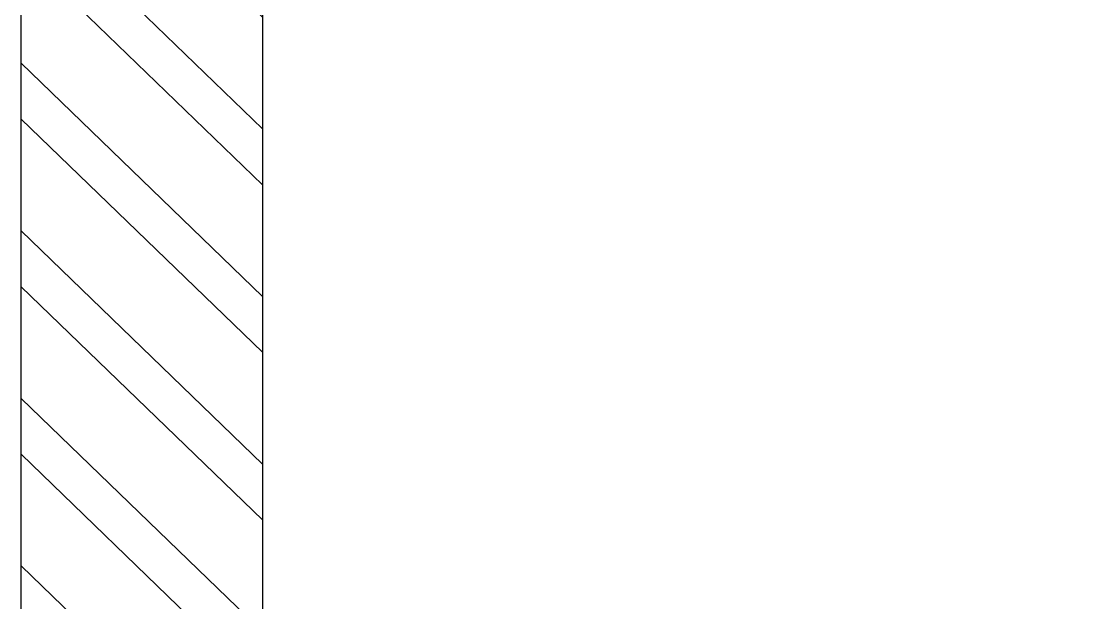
# Model space of a CAD drawing. Header units: feet. Extents: x 10026554 to 10036195, y -6281086 to -6268964.
# Drawn here: x 10026554 to 10027659, y -6270628 to -6270026 of the extents above; entities that cross this region are included whole.
import ezdxf

# ---------------------------------------------------------------- set-up
doc = ezdxf.new("R2010")
doc.units = ezdxf.units.FT
doc.header["$LTSCALE"] = 33
doc.header["$MEASUREMENT"] = 0
doc.layers.add('A-WALL', color=1, linetype='Continuous')
doc.layers.add('A-WALL HATCH', color=251, linetype='Continuous', lineweight=0)
doc.layers.add('LENS_DIMENSION', color=193, linetype='Continuous', lineweight=0)

# ---------------------------------------------------------------- blocks, each defined once
blk = doc.blocks.new('A$C87ab3381')
at = {"layer": 'A-WALL HATCH'}
h = blk.add_hatch(dxfattribs=at)
h.set_pattern_fill('ANSI32', color=256, scale=333, angle=0.9715749696619951)
h.set_pattern_definition([(45.97157496966199, (-3885225.560190248, 5461308.428297875), (-89.7845111904361, 86.79001771686914), []), (45.97157496966199, (-3885166.702014044, 5461309.426462365), (-89.7845111904361, 86.79001771686914), [])])
h.paths.add_polyline_path([(-3949.999999046326, 0), (-3707, 0), (-3707, 260.0000004768372), (-3949.999999046326, 260.0000004768372)])
h.paths.add_polyline_path([(-6897, 8175.000000000002), (-6897, 8425), (-9712, 8424.999999999998), (-9712, 8174.999999999998)])
h.paths.add_polyline_path([(-3707, 8175), (-3707, 8425), (-6557, 8425), (-6557, 8175)])
h.paths.add_polyline_path([(-3367, 8425.000000000002), (-3367, 8175.000000000002), (-846, 8175.000000000002), (-846, 8425)])
h.paths.add_polyline_path([(-566, 8425), (-566, 8175), (-260, 8175), (-260, 1040.514061450958), (-4.547e-13, 1040.514061450958), (-4.547e-13, 8425)])
h.paths.add_polyline_path([(-260.0000000000004, 140.0000004768371), (-566, 140.0000004768371), (-566, 0), (0, 0), (0, 440.5140614509583), (-260, 440.5140614509583)])
h.paths.add_polyline_path([(-3367, 260.0000004768372), (-3367, 0), (-846, 0), (-846, 310.0000004768372), (-966, 310.0000004768372), (-966, 260.0000004768372)])
h.paths.add_polyline_path([(-1631, 2024.000000476837), (-1010, 2024.000000476837), (-1010, 2184), (-1790.999999046325, 2184), (-1790.999999046792, 260.0000004768372), (-1631, 260.0000004768372)])
h.paths.add_polyline_path([(-9712, 2184), (-9712, 2024.000000476837), (-3707, 2024.000000476837), (-3707, 410.0000004768372), (-3546.999999046326, 410.0000004768372), (-3546.999999046326, 2184)])
at = {"layer": 'A-WALL'}
blk.add_lwpolyline([(-846, 8175), (-3367, 8175), (-3367, 8425), (-846, 8425)], close=True, dxfattribs=at)

msp = doc.modelspace()

# ---------------------------------------------------------------- block references
at = {"layer": 'LENS_DIMENSION', "rotation": 90}
msp.add_blockref('A$C87ab3381', (10034978.93279802, -6268964.38156509), dxfattribs=at)

doc.saveas('drawing.dxf')
